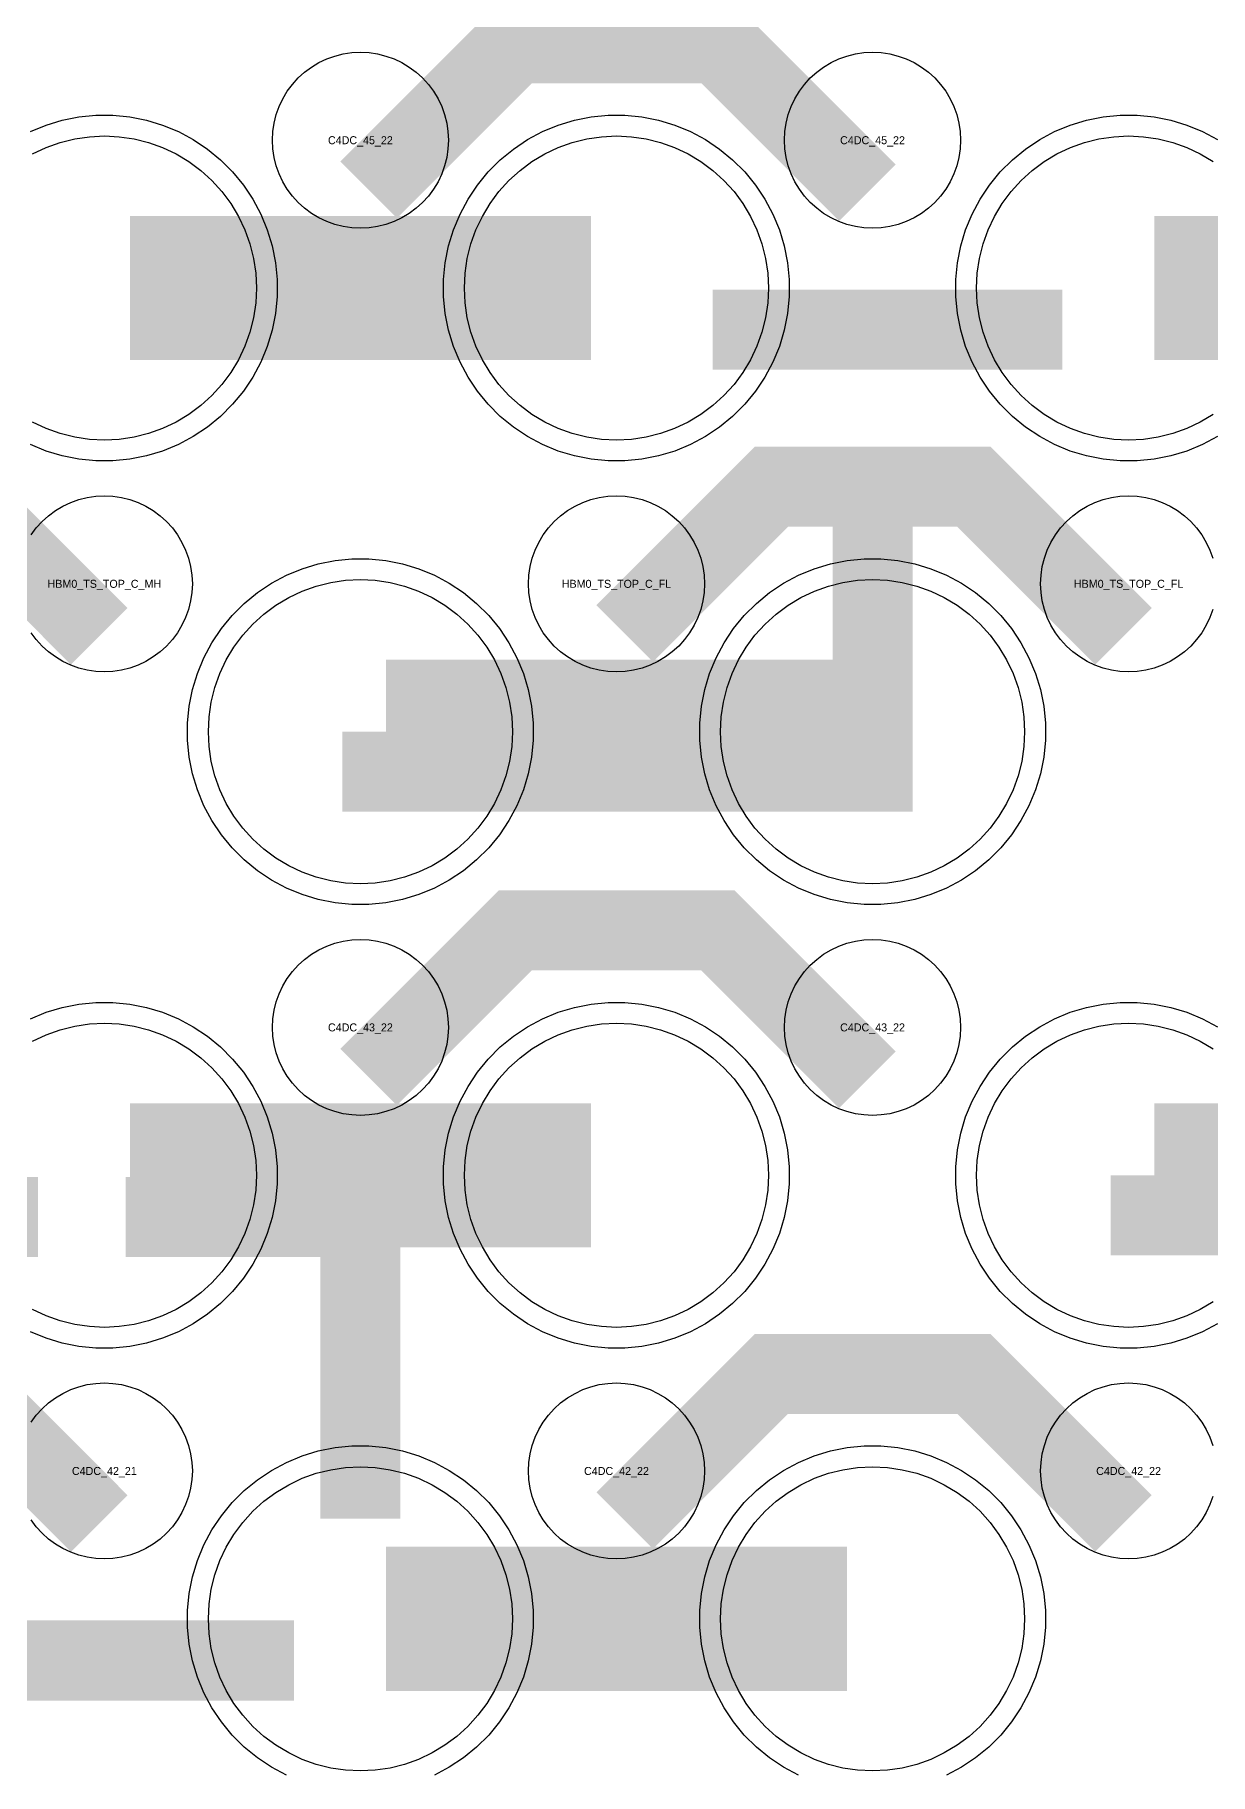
# Model space of a CAD drawing. Extents: x -11880 to 11880, y -14992 to 14992.
# Drawn here: x -5062 to -4694, y -9068 to -8525 of the extents above; entities that cross this region are included whole.
import ezdxf
from ezdxf.enums import TextEntityAlignment as Align

# ---------------------------------------------------------------- set-up
doc = ezdxf.new("R2010")
doc.units = 0
doc.header["$MEASUREMENT"] = 0
for name, color, linetype in [('GDS_775_DT_237', 138, 'CONTINUOUS'), ('RDL1_FS', 34, 'CONTINUOUS'), ('RDL_BS', 160, 'CONTINUOUS')]:
    doc.layers.add(name, color=color, linetype=linetype)

msp = doc.modelspace()

# ---------------------------------------------------------------- linework, layer by layer
at = {"layer": 'RDL1_FS'}
for points in [[(-5062.395, -8562.28), (-5058.181, -8560.288), (-5053.791, -8558.716), (-5049.268, -8557.584), (-5044.657, -8556.9), (-5040, -8556.671), (-5035.343, -8556.9), (-5030.732, -8557.584), (-5026.209, -8558.716), (-5021.819, -8560.288), (-5017.605, -8562.28), (-5013.605, -8564.678), (-5009.86, -8567.456), (-5006.406, -8570.586), (-5003.276, -8574.04), (-5000.498, -8577.785), (-4998.1, -8581.785), (-4996.108, -8585.999), (-4994.536, -8590.389), (-4993.404, -8594.912), (-4992.72, -8599.523), (-4992.491, -8604.18), (-4992.72, -8608.837), (-4993.404, -8613.448), (-4994.536, -8617.971), (-4996.108, -8622.361), (-4998.1, -8626.575), (-5000.498, -8630.575), (-5003.276, -8634.32), (-5006.406, -8637.774), (-5009.86, -8640.904), (-5013.605, -8643.682), (-5017.605, -8646.08), (-5021.819, -8648.072), (-5026.209, -8649.644), (-5030.732, -8650.776), (-5035.343, -8651.46), (-5040, -8651.689), (-5044.657, -8651.46), (-5049.268, -8650.776), (-5053.791, -8649.644), (-5058.181, -8648.072), (-5062.395, -8646.08)], [(-4693.605, -8643.682), (-4697.605, -8646.08), (-4701.819, -8648.072), (-4706.209, -8649.644), (-4710.732, -8650.776), (-4715.343, -8651.46), (-4720, -8651.689), (-4724.657, -8651.46), (-4729.268, -8650.776), (-4733.791, -8649.644), (-4738.181, -8648.072), (-4742.395, -8646.08), (-4746.395, -8643.682), (-4750.14, -8640.904), (-4753.594, -8637.774), (-4756.724, -8634.32), (-4759.502, -8630.575), (-4761.9, -8626.575), (-4763.892, -8622.361), (-4765.464, -8617.971), (-4766.596, -8613.448), (-4767.28, -8608.837), (-4767.509, -8604.18), (-4767.28, -8599.523), (-4766.596, -8594.912), (-4765.464, -8590.389), (-4763.892, -8585.999), (-4761.9, -8581.785), (-4759.502, -8577.785), (-4756.724, -8574.04), (-4753.594, -8570.586), (-4750.14, -8567.456), (-4746.395, -8564.678), (-4742.395, -8562.28), (-4738.181, -8560.288), (-4733.791, -8558.716), (-4729.268, -8557.584), (-4724.657, -8556.9), (-4720, -8556.671), (-4715.343, -8556.9), (-4710.732, -8557.584), (-4706.209, -8558.716), (-4701.819, -8560.288), (-4697.605, -8562.28), (-4693.605, -8564.678)], [(-5062.395, -8839.41), (-5058.181, -8837.418), (-5053.791, -8835.846), (-5049.268, -8834.714), (-5044.657, -8834.03), (-5040, -8833.801), (-5035.343, -8834.03), (-5030.732, -8834.714), (-5026.209, -8835.846), (-5021.819, -8837.418), (-5017.605, -8839.41), (-5013.605, -8841.808), (-5009.86, -8844.586), (-5006.406, -8847.716), (-5003.276, -8851.17), (-5000.498, -8854.915), (-4998.1, -8858.915), (-4996.108, -8863.129), (-4994.536, -8867.519), (-4993.404, -8872.042), (-4992.72, -8876.653), (-4992.491, -8881.31), (-4992.72, -8885.967), (-4993.404, -8890.578), (-4994.536, -8895.101), (-4996.108, -8899.491), (-4998.1, -8903.705), (-5000.498, -8907.705), (-5003.276, -8911.45), (-5006.406, -8914.904), (-5009.86, -8918.034), (-5013.605, -8920.812), (-5017.605, -8923.21), (-5021.819, -8925.202), (-5026.209, -8926.774), (-5030.732, -8927.906), (-5035.343, -8928.59), (-5040, -8928.819), (-5044.657, -8928.59), (-5049.268, -8927.906), (-5053.791, -8926.774), (-5058.181, -8925.202), (-5062.395, -8923.21)], [(-4693.605, -8920.812), (-4697.605, -8923.21), (-4701.819, -8925.202), (-4706.209, -8926.774), (-4710.732, -8927.906), (-4715.343, -8928.59), (-4720, -8928.819), (-4724.657, -8928.59), (-4729.268, -8927.906), (-4733.791, -8926.774), (-4738.181, -8925.202), (-4742.395, -8923.21), (-4746.395, -8920.812), (-4750.14, -8918.034), (-4753.594, -8914.904), (-4756.724, -8911.45), (-4759.502, -8907.705), (-4761.9, -8903.705), (-4763.892, -8899.491), (-4765.464, -8895.101), (-4766.596, -8890.578), (-4767.28, -8885.967), (-4767.509, -8881.31), (-4767.28, -8876.653), (-4766.596, -8872.042), (-4765.464, -8867.519), (-4763.892, -8863.129), (-4761.9, -8858.915), (-4759.502, -8854.915), (-4756.724, -8851.17), (-4753.594, -8847.716), (-4750.14, -8844.586), (-4746.395, -8841.808), (-4742.395, -8839.41), (-4738.181, -8837.418), (-4733.791, -8835.846), (-4729.268, -8834.714), (-4724.657, -8834.03), (-4720, -8833.801), (-4715.343, -8834.03), (-4710.732, -8834.714), (-4706.209, -8835.846), (-4701.819, -8837.418), (-4697.605, -8839.41), (-4693.605, -8841.808)]]:
    msp.add_lwpolyline(points, dxfattribs=at)
for points in [[(-4880, -8651.689), (-4884.657, -8651.46), (-4889.268, -8650.776), (-4893.791, -8649.644), (-4898.181, -8648.072), (-4902.395, -8646.08), (-4906.395, -8643.682), (-4910.14, -8640.904), (-4913.594, -8637.774), (-4916.724, -8634.32), (-4919.502, -8630.575), (-4921.9, -8626.575), (-4923.892, -8622.361), (-4925.464, -8617.971), (-4926.596, -8613.448), (-4927.28, -8608.837), (-4927.509, -8604.18), (-4927.28, -8599.523), (-4926.596, -8594.912), (-4925.464, -8590.389), (-4923.892, -8585.999), (-4921.9, -8581.785), (-4919.502, -8577.785), (-4916.724, -8574.04), (-4913.594, -8570.586), (-4910.14, -8567.456), (-4906.395, -8564.678), (-4902.395, -8562.28), (-4898.181, -8560.288), (-4893.791, -8558.716), (-4889.268, -8557.584), (-4884.657, -8556.9), (-4880, -8556.671), (-4875.343, -8556.9), (-4870.732, -8557.584), (-4866.209, -8558.716), (-4861.819, -8560.288), (-4857.605, -8562.28), (-4853.605, -8564.678), (-4849.86, -8567.456), (-4846.406, -8570.586), (-4843.276, -8574.04), (-4840.498, -8577.785), (-4838.1, -8581.785), (-4836.108, -8585.999), (-4834.536, -8590.389), (-4833.404, -8594.912), (-4832.72, -8599.523), (-4832.491, -8604.18), (-4832.72, -8608.837), (-4833.404, -8613.448), (-4834.536, -8617.971), (-4836.108, -8622.361), (-4838.1, -8626.575), (-4840.498, -8630.575), (-4843.276, -8634.32), (-4846.406, -8637.774), (-4849.86, -8640.904), (-4853.605, -8643.682), (-4857.605, -8646.08), (-4861.819, -8648.072), (-4866.209, -8649.644), (-4870.732, -8650.776), (-4875.343, -8651.46)], [(-4960, -8790.254), (-4964.657, -8790.025), (-4969.268, -8789.341), (-4973.791, -8788.209), (-4978.181, -8786.637), (-4982.395, -8784.645), (-4986.395, -8782.247), (-4990.14, -8779.469), (-4993.594, -8776.339), (-4996.724, -8772.885), (-4999.502, -8769.14), (-5001.9, -8765.14), (-5003.892, -8760.926), (-5005.464, -8756.536), (-5006.596, -8752.013), (-5007.28, -8747.402), (-5007.509, -8742.745), (-5007.28, -8738.088), (-5006.596, -8733.477), (-5005.464, -8728.954), (-5003.892, -8724.564), (-5001.9, -8720.35), (-4999.502, -8716.35), (-4996.724, -8712.605), (-4993.594, -8709.151), (-4990.14, -8706.021), (-4986.395, -8703.243), (-4982.395, -8700.845), (-4978.181, -8698.853), (-4973.791, -8697.281), (-4969.268, -8696.149), (-4964.657, -8695.465), (-4960, -8695.236), (-4955.343, -8695.465), (-4950.732, -8696.149), (-4946.209, -8697.281), (-4941.819, -8698.853), (-4937.605, -8700.845), (-4933.605, -8703.243), (-4929.86, -8706.021), (-4926.406, -8709.151), (-4923.276, -8712.605), (-4920.498, -8716.35), (-4918.1, -8720.35), (-4916.108, -8724.564), (-4914.536, -8728.954), (-4913.404, -8733.477), (-4912.72, -8738.088), (-4912.491, -8742.745), (-4912.72, -8747.402), (-4913.404, -8752.013), (-4914.536, -8756.536), (-4916.108, -8760.926), (-4918.1, -8765.14), (-4920.498, -8769.14), (-4923.276, -8772.885), (-4926.406, -8776.339), (-4929.86, -8779.469), (-4933.605, -8782.247), (-4937.605, -8784.645), (-4941.819, -8786.637), (-4946.209, -8788.209), (-4950.732, -8789.341), (-4955.343, -8790.025)], [(-4800, -8790.254), (-4804.657, -8790.025), (-4809.268, -8789.341), (-4813.791, -8788.209), (-4818.181, -8786.637), (-4822.395, -8784.645), (-4826.395, -8782.247), (-4830.14, -8779.469), (-4833.594, -8776.339), (-4836.724, -8772.885), (-4839.502, -8769.14), (-4841.9, -8765.14), (-4843.892, -8760.926), (-4845.464, -8756.536), (-4846.596, -8752.013), (-4847.28, -8747.402), (-4847.509, -8742.745), (-4847.28, -8738.088), (-4846.596, -8733.477), (-4845.464, -8728.954), (-4843.892, -8724.564), (-4841.9, -8720.35), (-4839.502, -8716.35), (-4836.724, -8712.605), (-4833.594, -8709.151), (-4830.14, -8706.021), (-4826.395, -8703.243), (-4822.395, -8700.845), (-4818.181, -8698.853), (-4813.791, -8697.281), (-4809.268, -8696.149), (-4804.657, -8695.465), (-4800, -8695.236), (-4795.343, -8695.465), (-4790.732, -8696.149), (-4786.209, -8697.281), (-4781.819, -8698.853), (-4777.605, -8700.845), (-4773.605, -8703.243), (-4769.86, -8706.021), (-4766.406, -8709.151), (-4763.276, -8712.605), (-4760.498, -8716.35), (-4758.1, -8720.35), (-4756.108, -8724.564), (-4754.536, -8728.954), (-4753.404, -8733.477), (-4752.72, -8738.088), (-4752.491, -8742.745), (-4752.72, -8747.402), (-4753.404, -8752.013), (-4754.536, -8756.536), (-4756.108, -8760.926), (-4758.1, -8765.14), (-4760.498, -8769.14), (-4763.276, -8772.885), (-4766.406, -8776.339), (-4769.86, -8779.469), (-4773.605, -8782.247), (-4777.605, -8784.645), (-4781.819, -8786.637), (-4786.209, -8788.209), (-4790.732, -8789.341), (-4795.343, -8790.025)], [(-4880, -8928.819), (-4884.657, -8928.59), (-4889.268, -8927.906), (-4893.791, -8926.774), (-4898.181, -8925.202), (-4902.395, -8923.21), (-4906.395, -8920.812), (-4910.14, -8918.034), (-4913.594, -8914.904), (-4916.724, -8911.45), (-4919.502, -8907.705), (-4921.9, -8903.705), (-4923.892, -8899.491), (-4925.464, -8895.101), (-4926.596, -8890.578), (-4927.28, -8885.967), (-4927.509, -8881.31), (-4927.28, -8876.653), (-4926.596, -8872.042), (-4925.464, -8867.519), (-4923.892, -8863.129), (-4921.9, -8858.915), (-4919.502, -8854.915), (-4916.724, -8851.17), (-4913.594, -8847.716), (-4910.14, -8844.586), (-4906.395, -8841.808), (-4902.395, -8839.41), (-4898.181, -8837.418), (-4893.791, -8835.846), (-4889.268, -8834.714), (-4884.657, -8834.03), (-4880, -8833.801), (-4875.343, -8834.03), (-4870.732, -8834.714), (-4866.209, -8835.846), (-4861.819, -8837.418), (-4857.605, -8839.41), (-4853.605, -8841.808), (-4849.86, -8844.586), (-4846.406, -8847.716), (-4843.276, -8851.17), (-4840.498, -8854.915), (-4838.1, -8858.915), (-4836.108, -8863.129), (-4834.536, -8867.519), (-4833.404, -8872.042), (-4832.72, -8876.653), (-4832.491, -8881.31), (-4832.72, -8885.967), (-4833.404, -8890.578), (-4834.536, -8895.101), (-4836.108, -8899.491), (-4838.1, -8903.705), (-4840.498, -8907.705), (-4843.276, -8911.45), (-4846.406, -8914.904), (-4849.86, -8918.034), (-4853.605, -8920.812), (-4857.605, -8923.21), (-4861.819, -8925.202), (-4866.209, -8926.774), (-4870.732, -8927.906), (-4875.343, -8928.59)], [(-4960, -9067.384), (-4964.657, -9067.155), (-4969.268, -9066.471), (-4973.791, -9065.339), (-4978.181, -9063.767), (-4982.395, -9061.775), (-4986.395, -9059.377), (-4990.14, -9056.599), (-4993.594, -9053.469), (-4996.724, -9050.015), (-4999.502, -9046.27), (-5001.9, -9042.27), (-5003.892, -9038.056), (-5005.464, -9033.666), (-5006.596, -9029.143), (-5007.28, -9024.532), (-5007.509, -9019.875), (-5007.28, -9015.218), (-5006.596, -9010.607), (-5005.464, -9006.084), (-5003.892, -9001.694), (-5001.9, -8997.48), (-4999.502, -8993.48), (-4996.724, -8989.735), (-4993.594, -8986.281), (-4990.14, -8983.151), (-4986.395, -8980.373), (-4982.395, -8977.975), (-4978.181, -8975.983), (-4973.791, -8974.411), (-4969.268, -8973.279), (-4964.657, -8972.595), (-4960, -8972.366), (-4955.343, -8972.595), (-4950.732, -8973.279), (-4946.209, -8974.411), (-4941.819, -8975.983), (-4937.605, -8977.975), (-4933.605, -8980.373), (-4929.86, -8983.151), (-4926.406, -8986.281), (-4923.276, -8989.735), (-4920.498, -8993.48), (-4918.1, -8997.48), (-4916.108, -9001.694), (-4914.536, -9006.084), (-4913.404, -9010.607), (-4912.72, -9015.218), (-4912.491, -9019.875), (-4912.72, -9024.532), (-4913.404, -9029.143), (-4914.536, -9033.666), (-4916.108, -9038.056), (-4918.1, -9042.27), (-4920.498, -9046.27), (-4923.276, -9050.015), (-4926.406, -9053.469), (-4929.86, -9056.599), (-4933.605, -9059.377), (-4937.605, -9061.775), (-4941.819, -9063.767), (-4946.209, -9065.339), (-4950.732, -9066.471), (-4955.343, -9067.155)], [(-4800, -9067.384), (-4804.657, -9067.155), (-4809.268, -9066.471), (-4813.791, -9065.339), (-4818.181, -9063.767), (-4822.395, -9061.775), (-4826.395, -9059.377), (-4830.14, -9056.599), (-4833.594, -9053.469), (-4836.724, -9050.015), (-4839.502, -9046.27), (-4841.9, -9042.27), (-4843.892, -9038.056), (-4845.464, -9033.666), (-4846.596, -9029.143), (-4847.28, -9024.532), (-4847.509, -9019.875), (-4847.28, -9015.218), (-4846.596, -9010.607), (-4845.464, -9006.084), (-4843.892, -9001.694), (-4841.9, -8997.48), (-4839.502, -8993.48), (-4836.724, -8989.735), (-4833.594, -8986.281), (-4830.14, -8983.151), (-4826.395, -8980.373), (-4822.395, -8977.975), (-4818.181, -8975.983), (-4813.791, -8974.411), (-4809.268, -8973.279), (-4804.657, -8972.595), (-4800, -8972.366), (-4795.343, -8972.595), (-4790.732, -8973.279), (-4786.209, -8974.411), (-4781.819, -8975.983), (-4777.605, -8977.975), (-4773.605, -8980.373), (-4769.86, -8983.151), (-4766.406, -8986.281), (-4763.276, -8989.735), (-4760.498, -8993.48), (-4758.1, -8997.48), (-4756.108, -9001.694), (-4754.536, -9006.084), (-4753.404, -9010.607), (-4752.72, -9015.218), (-4752.491, -9019.875), (-4752.72, -9024.532), (-4753.404, -9029.143), (-4754.536, -9033.666), (-4756.108, -9038.056), (-4758.1, -9042.27), (-4760.498, -9046.27), (-4763.276, -9050.015), (-4766.406, -9053.469), (-4769.86, -9056.599), (-4773.605, -9059.377), (-4777.605, -9061.775), (-4781.819, -9063.767), (-4786.209, -9065.339), (-4790.732, -9066.471), (-4795.343, -9067.155)]]:
    msp.add_lwpolyline(points, close=True, dxfattribs=at)
for points in [[(-5031.998, -8604.18, 45, 45, 0), (-4959.998, -8604.18, 45, 45, 0)], [(-4959.998, -8604.18, 45, 45, 0), (-4887.998, -8604.18, 45, 45, 0)], [(-4711.998, -8604.18, 45, 45, 0), (-4639.998, -8604.18, 45, 45, 0)], [(-4951.998, -8742.745, 45, 45, 0), (-4879.998, -8742.745, 45, 45, 0)], [(-4879.998, -8742.745, 45, 45, 0), (-4807.998, -8742.745, 45, 45, 0)], [(-5031.998, -8881.31, 45, 45, 0), (-4959.998, -8881.31, 45, 45, 0)], [(-4959.998, -8881.31, 45, 45, 0), (-4887.998, -8881.31, 45, 45, 0)], [(-4711.998, -8881.31, 45, 45, 0), (-4639.998, -8881.31, 45, 45, 0)], [(-4951.998, -9019.875, 45, 45, 0), (-4879.998, -9019.875, 45, 45, 0)], [(-4879.998, -9019.875, 45, 45, 0), (-4807.998, -9019.875, 45, 45, 0)]]:
    msp.add_lwpolyline(points, format="xyseb", dxfattribs=at)
at = {"layer": 'RDL_BS'}
for points in [[(-4957.438, -8573.494, 25, 25, 0), (-4911.623, -8527.679, 25, 25, 0), (-4878.07, -8527.679, 25, 25, 0)], [(-4801.599, -8574.393, 25, 25, 0), (-4848.313, -8527.679, 25, 25, 0), (-4878.071, -8527.679, 25, 25, 0)], [(-4849.984, -8617.193, 25, 25, 0), (-4740.719, -8617.193, 25, 25, 0)], [(-4800, -8767.745, 25, 25, 0), (-4800, -8653.744, 25, 25, 0)], [(-5041.599, -8712.958, 25, 25, 0), (-5088.313, -8666.244, 25, 25, 0), (-5118.071, -8666.244, 25, 25, 0)], [(-4877.438, -8712.059, 25, 25, 0), (-4831.623, -8666.244, 25, 25, 0), (-4798.07, -8666.244, 25, 25, 0)], [(-4721.599, -8712.958, 25, 25, 0), (-4768.313, -8666.244, 25, 25, 0), (-4798.071, -8666.244, 25, 25, 0)], [(-4965.603, -8755.245, 25, 25, 0), (-4787.5, -8755.245, 25, 25, 0)], [(-4957.438, -8850.624, 25, 25, 0), (-4911.623, -8804.809, 25, 25, 0), (-4878.07, -8804.809, 25, 25, 0)], [(-4801.599, -8851.523, 25, 25, 0), (-4848.313, -8804.809, 25, 25, 0), (-4878.071, -8804.809, 25, 25, 0)], [(-4960, -8988.6, 25, 25, 0), (-4960, -8881.823, 25, 25, 0)], [(-5169.984, -8894.323, 25, 25, 0), (-5060.719, -8894.323, 25, 25, 0)], [(-4947.5, -8894.323, 25, 25, 0), (-5033.333, -8894.323, 25, 25, 0)], [(-4987.056, -8894.323, 25, 25, 0), (-5028.26, -8894.323, 25, 25, 0)], [(-4725.603, -8893.81, 25, 25, 0), (-4547.5, -8893.81, 25, 25, 0)], [(-4960, -8912.292, 25, 25, 0), (-4960, -8957.912, 25, 25, 0)], [(-5041.599, -8990.088, 25, 25, 0), (-5088.313, -8943.374, 25, 25, 0), (-5118.071, -8943.374, 25, 25, 0)], [(-4877.438, -8989.189, 25, 25, 0), (-4831.623, -8943.374, 25, 25, 0), (-4798.07, -8943.374, 25, 25, 0)], [(-4721.599, -8990.088, 25, 25, 0), (-4768.313, -8943.374, 25, 25, 0), (-4798.071, -8943.374, 25, 25, 0)], [(-5089.984, -9032.888, 25, 25, 0), (-4980.719, -9032.888, 25, 25, 0)]]:
    msp.add_lwpolyline(points, format="xyseb", dxfattribs=at)
for points in [[(-4960, -8585.486), (-4962.693, -8585.354), (-4965.365, -8584.958), (-4967.984, -8584.301), (-4970.519, -8583.394), (-4972.956, -8582.242), (-4975.28, -8580.849), (-4977.443, -8579.246), (-4979.442, -8577.434), (-4981.254, -8575.435), (-4982.857, -8573.272), (-4984.25, -8570.948), (-4985.402, -8568.511), (-4986.309, -8565.976), (-4986.966, -8563.357), (-4987.362, -8560.685), (-4987.494, -8557.992), (-4987.362, -8555.299), (-4986.966, -8552.627), (-4986.309, -8550.008), (-4985.402, -8547.473), (-4984.25, -8545.036), (-4982.857, -8542.712), (-4981.254, -8540.549), (-4979.442, -8538.55), (-4977.443, -8536.738), (-4975.28, -8535.135), (-4972.956, -8533.742), (-4970.519, -8532.59), (-4967.984, -8531.683), (-4965.365, -8531.026), (-4962.693, -8530.63), (-4960, -8530.498), (-4957.307, -8530.63), (-4954.635, -8531.026), (-4952.016, -8531.683), (-4949.481, -8532.59), (-4947.044, -8533.742), (-4944.72, -8535.135), (-4942.557, -8536.738), (-4940.558, -8538.55), (-4938.746, -8540.549), (-4937.143, -8542.712), (-4935.75, -8545.036), (-4934.598, -8547.473), (-4933.691, -8550.008), (-4933.034, -8552.627), (-4932.638, -8555.299), (-4932.506, -8557.992), (-4932.638, -8560.685), (-4933.034, -8563.357), (-4933.691, -8565.976), (-4934.598, -8568.511), (-4935.75, -8570.948), (-4937.143, -8573.272), (-4938.746, -8575.435), (-4940.558, -8577.434), (-4942.557, -8579.246), (-4944.72, -8580.849), (-4947.044, -8582.242), (-4949.481, -8583.394), (-4952.016, -8584.301), (-4954.635, -8584.958), (-4957.307, -8585.354)], [(-4800, -8585.486), (-4802.693, -8585.354), (-4805.365, -8584.958), (-4807.984, -8584.301), (-4810.519, -8583.394), (-4812.956, -8582.242), (-4815.28, -8580.849), (-4817.443, -8579.246), (-4819.442, -8577.434), (-4821.254, -8575.435), (-4822.857, -8573.272), (-4824.25, -8570.948), (-4825.402, -8568.511), (-4826.309, -8565.976), (-4826.966, -8563.357), (-4827.362, -8560.685), (-4827.494, -8557.992), (-4827.362, -8555.299), (-4826.966, -8552.627), (-4826.309, -8550.008), (-4825.402, -8547.473), (-4824.25, -8545.036), (-4822.857, -8542.712), (-4821.254, -8540.549), (-4819.442, -8538.55), (-4817.443, -8536.738), (-4815.28, -8535.135), (-4812.956, -8533.742), (-4810.519, -8532.59), (-4807.984, -8531.683), (-4805.365, -8531.026), (-4802.693, -8530.63), (-4800, -8530.498), (-4797.307, -8530.63), (-4794.635, -8531.026), (-4792.016, -8531.683), (-4789.481, -8532.59), (-4787.044, -8533.742), (-4784.72, -8535.135), (-4782.557, -8536.738), (-4780.558, -8538.55), (-4778.746, -8540.549), (-4777.143, -8542.712), (-4775.75, -8545.036), (-4774.598, -8547.473), (-4773.691, -8550.008), (-4773.034, -8552.627), (-4772.638, -8555.299), (-4772.506, -8557.992), (-4772.638, -8560.685), (-4773.034, -8563.357), (-4773.691, -8565.976), (-4774.598, -8568.511), (-4775.75, -8570.948), (-4777.143, -8573.272), (-4778.746, -8575.435), (-4780.558, -8577.434), (-4782.557, -8579.246), (-4784.72, -8580.849), (-4787.044, -8582.242), (-4789.481, -8583.394), (-4792.016, -8584.301), (-4794.635, -8584.958), (-4797.307, -8585.354)], [(-4882.644, -8658.18), (-4887.938, -8657.663), (-4893.165, -8656.617), (-4898.205, -8655.086), (-4903.115, -8653.055), (-4907.777, -8650.563), (-4912.191, -8647.616), (-4916.292, -8644.254), (-4920.074, -8640.472), (-4923.436, -8636.371), (-4926.383, -8631.957), (-4928.875, -8627.295), (-4930.906, -8622.385), (-4932.437, -8617.345), (-4933.483, -8612.118), (-4934, -8606.824), (-4934, -8601.536), (-4933.483, -8596.242), (-4932.437, -8591.015), (-4930.906, -8585.975), (-4928.875, -8581.065), (-4926.383, -8576.403), (-4923.436, -8571.989), (-4920.074, -8567.888), (-4916.292, -8564.106), (-4912.191, -8560.744), (-4907.777, -8557.797), (-4903.115, -8555.305), (-4898.205, -8553.274), (-4893.165, -8551.743), (-4887.938, -8550.697), (-4882.644, -8550.18), (-4877.356, -8550.18), (-4872.062, -8550.697), (-4866.835, -8551.743), (-4861.795, -8553.274), (-4856.885, -8555.305), (-4852.223, -8557.797), (-4847.809, -8560.744), (-4843.708, -8564.106), (-4839.926, -8567.888), (-4836.564, -8571.989), (-4833.617, -8576.403), (-4831.125, -8581.065), (-4829.094, -8585.975), (-4827.563, -8591.015), (-4826.517, -8596.242), (-4826, -8601.536), (-4826, -8606.824), (-4826.517, -8612.118), (-4827.563, -8617.345), (-4829.094, -8622.385), (-4831.125, -8627.295), (-4833.617, -8631.957), (-4836.564, -8636.371), (-4839.926, -8640.472), (-4843.708, -8644.254), (-4847.809, -8647.616), (-4852.223, -8650.563), (-4856.885, -8653.055), (-4861.795, -8655.086), (-4866.835, -8656.617), (-4872.062, -8657.663), (-4877.356, -8658.18)], [(-4880, -8724.051), (-4882.693, -8723.919), (-4885.365, -8723.523), (-4887.984, -8722.866), (-4890.519, -8721.959), (-4892.956, -8720.807), (-4895.28, -8719.414), (-4897.443, -8717.811), (-4899.442, -8715.999), (-4901.254, -8714), (-4902.857, -8711.837), (-4904.25, -8709.513), (-4905.402, -8707.076), (-4906.309, -8704.541), (-4906.966, -8701.922), (-4907.362, -8699.25), (-4907.494, -8696.557), (-4907.362, -8693.864), (-4906.966, -8691.192), (-4906.309, -8688.573), (-4905.402, -8686.038), (-4904.25, -8683.601), (-4902.857, -8681.277), (-4901.254, -8679.114), (-4899.442, -8677.115), (-4897.443, -8675.303), (-4895.28, -8673.7), (-4892.956, -8672.307), (-4890.519, -8671.155), (-4887.984, -8670.248), (-4885.365, -8669.591), (-4882.693, -8669.195), (-4880, -8669.063), (-4877.307, -8669.195), (-4874.635, -8669.591), (-4872.016, -8670.248), (-4869.481, -8671.155), (-4867.044, -8672.307), (-4864.72, -8673.7), (-4862.557, -8675.303), (-4860.558, -8677.115), (-4858.746, -8679.114), (-4857.143, -8681.277), (-4855.75, -8683.601), (-4854.598, -8686.038), (-4853.691, -8688.573), (-4853.034, -8691.192), (-4852.638, -8693.864), (-4852.506, -8696.557), (-4852.638, -8699.25), (-4853.034, -8701.922), (-4853.691, -8704.541), (-4854.598, -8707.076), (-4855.75, -8709.513), (-4857.143, -8711.837), (-4858.746, -8714), (-4860.558, -8715.999), (-4862.557, -8717.811), (-4864.72, -8719.414), (-4867.044, -8720.807), (-4869.481, -8721.959), (-4872.016, -8722.866), (-4874.635, -8723.523), (-4877.307, -8723.919)], [(-4962.644, -8796.745), (-4967.938, -8796.228), (-4973.165, -8795.182), (-4978.205, -8793.651), (-4983.115, -8791.62), (-4987.777, -8789.128), (-4992.191, -8786.181), (-4996.292, -8782.819), (-5000.074, -8779.037), (-5003.436, -8774.936), (-5006.383, -8770.522), (-5008.875, -8765.86), (-5010.906, -8760.95), (-5012.437, -8755.91), (-5013.483, -8750.683), (-5014, -8745.389), (-5014, -8740.101), (-5013.483, -8734.807), (-5012.437, -8729.58), (-5010.906, -8724.54), (-5008.875, -8719.63), (-5006.383, -8714.968), (-5003.436, -8710.554), (-5000.074, -8706.453), (-4996.292, -8702.671), (-4992.191, -8699.309), (-4987.777, -8696.362), (-4983.115, -8693.87), (-4978.205, -8691.839), (-4973.165, -8690.308), (-4967.938, -8689.262), (-4962.644, -8688.745), (-4957.356, -8688.745), (-4952.062, -8689.262), (-4946.835, -8690.308), (-4941.795, -8691.839), (-4936.885, -8693.87), (-4932.223, -8696.362), (-4927.809, -8699.309), (-4923.708, -8702.671), (-4919.926, -8706.453), (-4916.564, -8710.554), (-4913.617, -8714.968), (-4911.125, -8719.63), (-4909.094, -8724.54), (-4907.563, -8729.58), (-4906.517, -8734.807), (-4906, -8740.101), (-4906, -8745.389), (-4906.517, -8750.683), (-4907.563, -8755.91), (-4909.094, -8760.95), (-4911.125, -8765.86), (-4913.617, -8770.522), (-4916.564, -8774.936), (-4919.926, -8779.037), (-4923.708, -8782.819), (-4927.809, -8786.181), (-4932.223, -8789.128), (-4936.885, -8791.62), (-4941.795, -8793.651), (-4946.835, -8795.182), (-4952.062, -8796.228), (-4957.356, -8796.745)], [(-4802.644, -8796.745), (-4807.938, -8796.228), (-4813.165, -8795.182), (-4818.205, -8793.651), (-4823.115, -8791.62), (-4827.777, -8789.128), (-4832.191, -8786.181), (-4836.292, -8782.819), (-4840.074, -8779.037), (-4843.436, -8774.936), (-4846.383, -8770.522), (-4848.875, -8765.86), (-4850.906, -8760.95), (-4852.437, -8755.91), (-4853.483, -8750.683), (-4854, -8745.389), (-4854, -8740.101), (-4853.483, -8734.807), (-4852.437, -8729.58), (-4850.906, -8724.54), (-4848.875, -8719.63), (-4846.383, -8714.968), (-4843.436, -8710.554), (-4840.074, -8706.453), (-4836.292, -8702.671), (-4832.191, -8699.309), (-4827.777, -8696.362), (-4823.115, -8693.87), (-4818.205, -8691.839), (-4813.165, -8690.308), (-4807.938, -8689.262), (-4802.644, -8688.745), (-4797.356, -8688.745), (-4792.062, -8689.262), (-4786.835, -8690.308), (-4781.795, -8691.839), (-4776.885, -8693.87), (-4772.223, -8696.362), (-4767.809, -8699.309), (-4763.708, -8702.671), (-4759.926, -8706.453), (-4756.564, -8710.554), (-4753.617, -8714.968), (-4751.125, -8719.63), (-4749.094, -8724.54), (-4747.563, -8729.58), (-4746.517, -8734.807), (-4746, -8740.101), (-4746, -8745.389), (-4746.517, -8750.683), (-4747.563, -8755.91), (-4749.094, -8760.95), (-4751.125, -8765.86), (-4753.617, -8770.522), (-4756.564, -8774.936), (-4759.926, -8779.037), (-4763.708, -8782.819), (-4767.809, -8786.181), (-4772.223, -8789.128), (-4776.885, -8791.62), (-4781.795, -8793.651), (-4786.835, -8795.182), (-4792.062, -8796.228), (-4797.356, -8796.745)], [(-4960, -8862.616), (-4962.693, -8862.484), (-4965.365, -8862.088), (-4967.984, -8861.431), (-4970.519, -8860.524), (-4972.956, -8859.372), (-4975.28, -8857.979), (-4977.443, -8856.376), (-4979.442, -8854.564), (-4981.254, -8852.565), (-4982.857, -8850.402), (-4984.25, -8848.078), (-4985.402, -8845.641), (-4986.309, -8843.106), (-4986.966, -8840.487), (-4987.362, -8837.815), (-4987.494, -8835.122), (-4987.362, -8832.429), (-4986.966, -8829.757), (-4986.309, -8827.138), (-4985.402, -8824.603), (-4984.25, -8822.166), (-4982.857, -8819.842), (-4981.254, -8817.679), (-4979.442, -8815.68), (-4977.443, -8813.868), (-4975.28, -8812.265), (-4972.956, -8810.872), (-4970.519, -8809.72), (-4967.984, -8808.813), (-4965.365, -8808.156), (-4962.693, -8807.76), (-4960, -8807.628), (-4957.307, -8807.76), (-4954.635, -8808.156), (-4952.016, -8808.813), (-4949.481, -8809.72), (-4947.044, -8810.872), (-4944.72, -8812.265), (-4942.557, -8813.868), (-4940.558, -8815.68), (-4938.746, -8817.679), (-4937.143, -8819.842), (-4935.75, -8822.166), (-4934.598, -8824.603), (-4933.691, -8827.138), (-4933.034, -8829.757), (-4932.638, -8832.429), (-4932.506, -8835.122), (-4932.638, -8837.815), (-4933.034, -8840.487), (-4933.691, -8843.106), (-4934.598, -8845.641), (-4935.75, -8848.078), (-4937.143, -8850.402), (-4938.746, -8852.565), (-4940.558, -8854.564), (-4942.557, -8856.376), (-4944.72, -8857.979), (-4947.044, -8859.372), (-4949.481, -8860.524), (-4952.016, -8861.431), (-4954.635, -8862.088), (-4957.307, -8862.484)], [(-4800, -8862.616), (-4802.693, -8862.484), (-4805.365, -8862.088), (-4807.984, -8861.431), (-4810.519, -8860.524), (-4812.956, -8859.372), (-4815.28, -8857.979), (-4817.443, -8856.376), (-4819.442, -8854.564), (-4821.254, -8852.565), (-4822.857, -8850.402), (-4824.25, -8848.078), (-4825.402, -8845.641), (-4826.309, -8843.106), (-4826.966, -8840.487), (-4827.362, -8837.815), (-4827.494, -8835.122), (-4827.362, -8832.429), (-4826.966, -8829.757), (-4826.309, -8827.138), (-4825.402, -8824.603), (-4824.25, -8822.166), (-4822.857, -8819.842), (-4821.254, -8817.679), (-4819.442, -8815.68), (-4817.443, -8813.868), (-4815.28, -8812.265), (-4812.956, -8810.872), (-4810.519, -8809.72), (-4807.984, -8808.813), (-4805.365, -8808.156), (-4802.693, -8807.76), (-4800, -8807.628), (-4797.307, -8807.76), (-4794.635, -8808.156), (-4792.016, -8808.813), (-4789.481, -8809.72), (-4787.044, -8810.872), (-4784.72, -8812.265), (-4782.557, -8813.868), (-4780.558, -8815.68), (-4778.746, -8817.679), (-4777.143, -8819.842), (-4775.75, -8822.166), (-4774.598, -8824.603), (-4773.691, -8827.138), (-4773.034, -8829.757), (-4772.638, -8832.429), (-4772.506, -8835.122), (-4772.638, -8837.815), (-4773.034, -8840.487), (-4773.691, -8843.106), (-4774.598, -8845.641), (-4775.75, -8848.078), (-4777.143, -8850.402), (-4778.746, -8852.565), (-4780.558, -8854.564), (-4782.557, -8856.376), (-4784.72, -8857.979), (-4787.044, -8859.372), (-4789.481, -8860.524), (-4792.016, -8861.431), (-4794.635, -8862.088), (-4797.307, -8862.484)], [(-4882.644, -8935.31), (-4887.938, -8934.793), (-4893.165, -8933.747), (-4898.205, -8932.216), (-4903.115, -8930.185), (-4907.777, -8927.693), (-4912.191, -8924.746), (-4916.292, -8921.384), (-4920.074, -8917.602), (-4923.436, -8913.501), (-4926.383, -8909.087), (-4928.875, -8904.425), (-4930.906, -8899.515), (-4932.437, -8894.475), (-4933.483, -8889.248), (-4934, -8883.954), (-4934, -8878.666), (-4933.483, -8873.372), (-4932.437, -8868.145), (-4930.906, -8863.105), (-4928.875, -8858.195), (-4926.383, -8853.533), (-4923.436, -8849.119), (-4920.074, -8845.018), (-4916.292, -8841.236), (-4912.191, -8837.874), (-4907.777, -8834.927), (-4903.115, -8832.435), (-4898.205, -8830.404), (-4893.165, -8828.873), (-4887.938, -8827.827), (-4882.644, -8827.31), (-4877.356, -8827.31), (-4872.062, -8827.827), (-4866.835, -8828.873), (-4861.795, -8830.404), (-4856.885, -8832.435), (-4852.223, -8834.927), (-4847.809, -8837.874), (-4843.708, -8841.236), (-4839.926, -8845.018), (-4836.564, -8849.119), (-4833.617, -8853.533), (-4831.125, -8858.195), (-4829.094, -8863.105), (-4827.563, -8868.145), (-4826.517, -8873.372), (-4826, -8878.666), (-4826, -8883.954), (-4826.517, -8889.248), (-4827.563, -8894.475), (-4829.094, -8899.515), (-4831.125, -8904.425), (-4833.617, -8909.087), (-4836.564, -8913.501), (-4839.926, -8917.602), (-4843.708, -8921.384), (-4847.809, -8924.746), (-4852.223, -8927.693), (-4856.885, -8930.185), (-4861.795, -8932.216), (-4866.835, -8933.747), (-4872.062, -8934.793), (-4877.356, -8935.31)], [(-4880, -9001.181), (-4882.693, -9001.049), (-4885.365, -9000.653), (-4887.984, -8999.996), (-4890.519, -8999.089), (-4892.956, -8997.937), (-4895.28, -8996.544), (-4897.443, -8994.941), (-4899.442, -8993.129), (-4901.254, -8991.13), (-4902.857, -8988.967), (-4904.25, -8986.643), (-4905.402, -8984.206), (-4906.309, -8981.671), (-4906.966, -8979.052), (-4907.362, -8976.38), (-4907.494, -8973.687), (-4907.362, -8970.994), (-4906.966, -8968.322), (-4906.309, -8965.703), (-4905.402, -8963.168), (-4904.25, -8960.731), (-4902.857, -8958.407), (-4901.254, -8956.244), (-4899.442, -8954.245), (-4897.443, -8952.433), (-4895.28, -8950.83), (-4892.956, -8949.437), (-4890.519, -8948.285), (-4887.984, -8947.378), (-4885.365, -8946.721), (-4882.693, -8946.325), (-4880, -8946.193), (-4877.307, -8946.325), (-4874.635, -8946.721), (-4872.016, -8947.378), (-4869.481, -8948.285), (-4867.044, -8949.437), (-4864.72, -8950.83), (-4862.557, -8952.433), (-4860.558, -8954.245), (-4858.746, -8956.244), (-4857.143, -8958.407), (-4855.75, -8960.731), (-4854.598, -8963.168), (-4853.691, -8965.703), (-4853.034, -8968.322), (-4852.638, -8970.994), (-4852.506, -8973.687), (-4852.638, -8976.38), (-4853.034, -8979.052), (-4853.691, -8981.671), (-4854.598, -8984.206), (-4855.75, -8986.643), (-4857.143, -8988.967), (-4858.746, -8991.13), (-4860.558, -8993.129), (-4862.557, -8994.941), (-4864.72, -8996.544), (-4867.044, -8997.937), (-4869.481, -8999.089), (-4872.016, -8999.996), (-4874.635, -9000.653), (-4877.307, -9001.049)]]:
    msp.add_lwpolyline(points, close=True, dxfattribs=at)
for points in [[(-5063.115, -8555.305), (-5058.205, -8553.274), (-5053.165, -8551.743), (-5047.938, -8550.697), (-5042.644, -8550.18), (-5037.356, -8550.18), (-5032.062, -8550.697), (-5026.835, -8551.743), (-5021.795, -8553.274), (-5016.885, -8555.305), (-5012.223, -8557.797), (-5007.809, -8560.744), (-5003.708, -8564.106), (-4999.926, -8567.888), (-4996.564, -8571.989), (-4993.617, -8576.403), (-4991.125, -8581.065), (-4989.094, -8585.975), (-4987.563, -8591.015), (-4986.517, -8596.242), (-4986, -8601.536), (-4986, -8606.824), (-4986.517, -8612.118), (-4987.563, -8617.345), (-4989.094, -8622.385), (-4991.125, -8627.295), (-4993.617, -8631.957), (-4996.564, -8636.371), (-4999.926, -8640.472), (-5003.708, -8644.254), (-5007.809, -8647.616), (-5012.223, -8650.563), (-5016.885, -8653.055), (-5021.795, -8655.086), (-5026.835, -8656.617), (-5032.062, -8657.663), (-5037.356, -8658.18), (-5042.644, -8658.18), (-5047.938, -8657.663), (-5053.165, -8656.617), (-5058.205, -8655.086), (-5063.115, -8653.055)], [(-4692.223, -8650.563), (-4696.885, -8653.055), (-4701.795, -8655.086), (-4706.835, -8656.617), (-4712.062, -8657.663), (-4717.356, -8658.18), (-4722.644, -8658.18), (-4727.938, -8657.663), (-4733.165, -8656.617), (-4738.205, -8655.086), (-4743.115, -8653.055), (-4747.777, -8650.563), (-4752.191, -8647.616), (-4756.292, -8644.254), (-4760.074, -8640.472), (-4763.436, -8636.371), (-4766.383, -8631.957), (-4768.875, -8627.295), (-4770.906, -8622.385), (-4772.437, -8617.345), (-4773.483, -8612.118), (-4774, -8606.824), (-4774, -8601.536), (-4773.483, -8596.242), (-4772.437, -8591.015), (-4770.906, -8585.975), (-4768.875, -8581.065), (-4766.383, -8576.403), (-4763.436, -8571.989), (-4760.074, -8567.888), (-4756.292, -8564.106), (-4752.191, -8560.744), (-4747.777, -8557.797), (-4743.115, -8555.305), (-4738.205, -8553.274), (-4733.165, -8551.743), (-4727.938, -8550.697), (-4722.644, -8550.18), (-4717.356, -8550.18), (-4712.062, -8550.697), (-4706.835, -8551.743), (-4701.795, -8553.274), (-4696.885, -8555.305), (-4692.223, -8557.797)], [(-5062.857, -8681.277), (-5061.254, -8679.114), (-5059.442, -8677.115), (-5057.443, -8675.303), (-5055.28, -8673.7), (-5052.956, -8672.307), (-5050.519, -8671.155), (-5047.984, -8670.248), (-5045.365, -8669.591), (-5042.693, -8669.195), (-5040, -8669.063), (-5037.307, -8669.195), (-5034.635, -8669.591), (-5032.016, -8670.248), (-5029.481, -8671.155), (-5027.044, -8672.307), (-5024.72, -8673.7), (-5022.557, -8675.303), (-5020.558, -8677.115), (-5018.746, -8679.114), (-5017.143, -8681.277), (-5015.75, -8683.601), (-5014.598, -8686.038), (-5013.691, -8688.573), (-5013.034, -8691.192), (-5012.638, -8693.864), (-5012.506, -8696.557), (-5012.638, -8699.25), (-5013.034, -8701.922), (-5013.691, -8704.541), (-5014.598, -8707.076), (-5015.75, -8709.513), (-5017.143, -8711.837), (-5018.746, -8714), (-5020.558, -8715.999), (-5022.557, -8717.811), (-5024.72, -8719.414), (-5027.044, -8720.807), (-5029.481, -8721.959), (-5032.016, -8722.866), (-5034.635, -8723.523), (-5037.307, -8723.919), (-5040, -8724.051), (-5042.693, -8723.919), (-5045.365, -8723.523), (-5047.984, -8722.866), (-5050.519, -8721.959), (-5052.956, -8720.807), (-5055.28, -8719.414), (-5057.443, -8717.811), (-5059.442, -8715.999), (-5061.254, -8714), (-5062.857, -8711.837)], [(-4693.691, -8704.541), (-4694.598, -8707.076), (-4695.75, -8709.513), (-4697.143, -8711.837), (-4698.746, -8714), (-4700.558, -8715.999), (-4702.557, -8717.811), (-4704.72, -8719.414), (-4707.044, -8720.807), (-4709.481, -8721.959), (-4712.016, -8722.866), (-4714.635, -8723.523), (-4717.307, -8723.919), (-4720, -8724.051), (-4722.693, -8723.919), (-4725.365, -8723.523), (-4727.984, -8722.866), (-4730.519, -8721.959), (-4732.956, -8720.807), (-4735.28, -8719.414), (-4737.443, -8717.811), (-4739.442, -8715.999), (-4741.254, -8714), (-4742.857, -8711.837), (-4744.25, -8709.513), (-4745.402, -8707.076), (-4746.309, -8704.541), (-4746.966, -8701.922), (-4747.362, -8699.25), (-4747.494, -8696.557), (-4747.362, -8693.864), (-4746.966, -8691.192), (-4746.309, -8688.573), (-4745.402, -8686.038), (-4744.25, -8683.601), (-4742.857, -8681.277), (-4741.254, -8679.114), (-4739.442, -8677.115), (-4737.443, -8675.303), (-4735.28, -8673.7), (-4732.956, -8672.307), (-4730.519, -8671.155), (-4727.984, -8670.248), (-4725.365, -8669.591), (-4722.693, -8669.195), (-4720, -8669.063), (-4717.307, -8669.195), (-4714.635, -8669.591), (-4712.016, -8670.248), (-4709.481, -8671.155), (-4707.044, -8672.307), (-4704.72, -8673.7), (-4702.557, -8675.303), (-4700.558, -8677.115), (-4698.746, -8679.114), (-4697.143, -8681.277), (-4695.75, -8683.601), (-4694.598, -8686.038), (-4693.691, -8688.573)], [(-5063.115, -8832.435), (-5058.205, -8830.404), (-5053.165, -8828.873), (-5047.938, -8827.827), (-5042.644, -8827.31), (-5037.356, -8827.31), (-5032.062, -8827.827), (-5026.835, -8828.873), (-5021.795, -8830.404), (-5016.885, -8832.435), (-5012.223, -8834.927), (-5007.809, -8837.874), (-5003.708, -8841.236), (-4999.926, -8845.018), (-4996.564, -8849.119), (-4993.617, -8853.533), (-4991.125, -8858.195), (-4989.094, -8863.105), (-4987.563, -8868.145), (-4986.517, -8873.372), (-4986, -8878.666), (-4986, -8883.954), (-4986.517, -8889.248), (-4987.563, -8894.475), (-4989.094, -8899.515), (-4991.125, -8904.425), (-4993.617, -8909.087), (-4996.564, -8913.501), (-4999.926, -8917.602), (-5003.708, -8921.384), (-5007.809, -8924.746), (-5012.223, -8927.693), (-5016.885, -8930.185), (-5021.795, -8932.216), (-5026.835, -8933.747), (-5032.062, -8934.793), (-5037.356, -8935.31), (-5042.644, -8935.31), (-5047.938, -8934.793), (-5053.165, -8933.747), (-5058.205, -8932.216), (-5063.115, -8930.185)], [(-4692.223, -8927.693), (-4696.885, -8930.185), (-4701.795, -8932.216), (-4706.835, -8933.747), (-4712.062, -8934.793), (-4717.356, -8935.31), (-4722.644, -8935.31), (-4727.938, -8934.793), (-4733.165, -8933.747), (-4738.205, -8932.216), (-4743.115, -8930.185), (-4747.777, -8927.693), (-4752.191, -8924.746), (-4756.292, -8921.384), (-4760.074, -8917.602), (-4763.436, -8913.501), (-4766.383, -8909.087), (-4768.875, -8904.425), (-4770.906, -8899.515), (-4772.437, -8894.475), (-4773.483, -8889.248), (-4774, -8883.954), (-4774, -8878.666), (-4773.483, -8873.372), (-4772.437, -8868.145), (-4770.906, -8863.105), (-4768.875, -8858.195), (-4766.383, -8853.533), (-4763.436, -8849.119), (-4760.074, -8845.018), (-4756.292, -8841.236), (-4752.191, -8837.874), (-4747.777, -8834.927), (-4743.115, -8832.435), (-4738.205, -8830.404), (-4733.165, -8828.873), (-4727.938, -8827.827), (-4722.644, -8827.31), (-4717.356, -8827.31), (-4712.062, -8827.827), (-4706.835, -8828.873), (-4701.795, -8830.404), (-4696.885, -8832.435), (-4692.223, -8834.927)], [(-5062.857, -8958.407), (-5061.254, -8956.244), (-5059.442, -8954.245), (-5057.443, -8952.433), (-5055.28, -8950.83), (-5052.956, -8949.437), (-5050.519, -8948.285), (-5047.984, -8947.378), (-5045.365, -8946.721), (-5042.693, -8946.325), (-5040, -8946.193), (-5037.307, -8946.325), (-5034.635, -8946.721), (-5032.016, -8947.378), (-5029.481, -8948.285), (-5027.044, -8949.437), (-5024.72, -8950.83), (-5022.557, -8952.433), (-5020.558, -8954.245), (-5018.746, -8956.244), (-5017.143, -8958.407), (-5015.75, -8960.731), (-5014.598, -8963.168), (-5013.691, -8965.703), (-5013.034, -8968.322), (-5012.638, -8970.994), (-5012.506, -8973.687), (-5012.638, -8976.38), (-5013.034, -8979.052), (-5013.691, -8981.671), (-5014.598, -8984.206), (-5015.75, -8986.643), (-5017.143, -8988.967), (-5018.746, -8991.13), (-5020.558, -8993.129), (-5022.557, -8994.941), (-5024.72, -8996.544), (-5027.044, -8997.937), (-5029.481, -8999.089), (-5032.016, -8999.996), (-5034.635, -9000.653), (-5037.307, -9001.049), (-5040, -9001.181), (-5042.693, -9001.049), (-5045.365, -9000.653), (-5047.984, -8999.996), (-5050.519, -8999.089), (-5052.956, -8997.937), (-5055.28, -8996.544), (-5057.443, -8994.941), (-5059.442, -8993.129), (-5061.254, -8991.13), (-5062.857, -8988.967)], [(-4693.691, -8981.671), (-4694.598, -8984.206), (-4695.75, -8986.643), (-4697.143, -8988.967), (-4698.746, -8991.13), (-4700.558, -8993.129), (-4702.557, -8994.941), (-4704.72, -8996.544), (-4707.044, -8997.937), (-4709.481, -8999.089), (-4712.016, -8999.996), (-4714.635, -9000.653), (-4717.307, -9001.049), (-4720, -9001.181), (-4722.693, -9001.049), (-4725.365, -9000.653), (-4727.984, -8999.996), (-4730.519, -8999.089), (-4732.956, -8997.937), (-4735.28, -8996.544), (-4737.443, -8994.941), (-4739.442, -8993.129), (-4741.254, -8991.13), (-4742.857, -8988.967), (-4744.25, -8986.643), (-4745.402, -8984.206), (-4746.309, -8981.671), (-4746.966, -8979.052), (-4747.362, -8976.38), (-4747.494, -8973.687), (-4747.362, -8970.994), (-4746.966, -8968.322), (-4746.309, -8965.703), (-4745.402, -8963.168), (-4744.25, -8960.731), (-4742.857, -8958.407), (-4741.254, -8956.244), (-4739.442, -8954.245), (-4737.443, -8952.433), (-4735.28, -8950.83), (-4732.956, -8949.437), (-4730.519, -8948.285), (-4727.984, -8947.378), (-4725.365, -8946.721), (-4722.693, -8946.325), (-4720, -8946.193), (-4717.307, -8946.325), (-4714.635, -8946.721), (-4712.016, -8947.378), (-4709.481, -8948.285), (-4707.044, -8949.437), (-4704.72, -8950.83), (-4702.557, -8952.433), (-4700.558, -8954.245), (-4698.746, -8956.244), (-4697.143, -8958.407), (-4695.75, -8960.731), (-4694.598, -8963.168), (-4693.691, -8965.703)], [(-4983.115, -9068.75), (-4987.777, -9066.258), (-4992.191, -9063.311), (-4996.292, -9059.949), (-5000.074, -9056.167), (-5003.436, -9052.066), (-5006.383, -9047.652), (-5008.875, -9042.99), (-5010.906, -9038.08), (-5012.437, -9033.04), (-5013.483, -9027.813), (-5014, -9022.519), (-5014, -9017.231), (-5013.483, -9011.937), (-5012.437, -9006.71), (-5010.906, -9001.67), (-5008.875, -8996.76), (-5006.383, -8992.098), (-5003.436, -8987.684), (-5000.074, -8983.583), (-4996.292, -8979.801), (-4992.191, -8976.439), (-4987.777, -8973.492), (-4983.115, -8971), (-4978.205, -8968.969), (-4973.165, -8967.438), (-4967.938, -8966.392), (-4962.644, -8965.875), (-4957.356, -8965.875), (-4952.062, -8966.392), (-4946.835, -8967.438), (-4941.795, -8968.969), (-4936.885, -8971), (-4932.223, -8973.492), (-4927.809, -8976.439), (-4923.708, -8979.801), (-4919.926, -8983.583), (-4916.564, -8987.684), (-4913.617, -8992.098), (-4911.125, -8996.76), (-4909.094, -9001.67), (-4907.563, -9006.71), (-4906.517, -9011.937), (-4906, -9017.231), (-4906, -9022.519), (-4906.517, -9027.813), (-4907.563, -9033.04), (-4909.094, -9038.08), (-4911.125, -9042.99), (-4913.617, -9047.652), (-4916.564, -9052.066), (-4919.926, -9056.167), (-4923.708, -9059.949), (-4927.809, -9063.311), (-4932.223, -9066.258), (-4936.885, -9068.75)], [(-4823.115, -9068.75), (-4827.777, -9066.258), (-4832.191, -9063.311), (-4836.292, -9059.949), (-4840.074, -9056.167), (-4843.436, -9052.066), (-4846.383, -9047.652), (-4848.875, -9042.99), (-4850.906, -9038.08), (-4852.437, -9033.04), (-4853.483, -9027.813), (-4854, -9022.519), (-4854, -9017.231), (-4853.483, -9011.937), (-4852.437, -9006.71), (-4850.906, -9001.67), (-4848.875, -8996.76), (-4846.383, -8992.098), (-4843.436, -8987.684), (-4840.074, -8983.583), (-4836.292, -8979.801), (-4832.191, -8976.439), (-4827.777, -8973.492), (-4823.115, -8971), (-4818.205, -8968.969), (-4813.165, -8967.438), (-4807.938, -8966.392), (-4802.644, -8965.875), (-4797.356, -8965.875), (-4792.062, -8966.392), (-4786.835, -8967.438), (-4781.795, -8968.969), (-4776.885, -8971), (-4772.223, -8973.492), (-4767.809, -8976.439), (-4763.708, -8979.801), (-4759.926, -8983.583), (-4756.564, -8987.684), (-4753.617, -8992.098), (-4751.125, -8996.76), (-4749.094, -9001.67), (-4747.563, -9006.71), (-4746.517, -9011.937), (-4746, -9017.231), (-4746, -9022.519), (-4746.517, -9027.813), (-4747.563, -9033.04), (-4749.094, -9038.08), (-4751.125, -9042.99), (-4753.617, -9047.652), (-4756.564, -9052.066), (-4759.926, -9056.167), (-4763.708, -9059.949), (-4767.809, -9063.311), (-4772.223, -9066.258), (-4776.885, -9068.75)]]:
    msp.add_lwpolyline(points, dxfattribs=at)

# ---------------------------------------------------------------- texts
at = {"layer": 'GDS_775_DT_237'}
for s, p in [('C4DC_45_22', (-4960, -8557.992)), ('C4DC_45_22', (-4960, -8557.992)), ('C4DC_45_22', (-4800, -8557.992)), ('C4DC_45_22', (-4800, -8557.992)), ('HBM0_TS_TOP_C_MH', (-5040, -8696.557)), ('HBM0_TS_TOP_C_MH', (-5040, -8696.557)), ('HBM0_TS_TOP_C_FL', (-4880, -8696.557)), ('HBM0_TS_TOP_C_FL', (-4880, -8696.557)), ('HBM0_TS_TOP_C_FL', (-4720, -8696.557)), ('HBM0_TS_TOP_C_FL', (-4720, -8696.557)), ('C4DC_43_22', (-4960, -8835.122)), ('C4DC_43_22', (-4960, -8835.122)), ('C4DC_43_22', (-4800, -8835.122)), ('C4DC_43_22', (-4800, -8835.122)), ('C4DC_42_21', (-5040, -8973.687)), ('C4DC_42_21', (-5040, -8973.687)), ('C4DC_42_22', (-4880, -8973.687)), ('C4DC_42_22', (-4880, -8973.687)), ('C4DC_42_22', (-4720, -8973.687)), ('C4DC_42_22', (-4720, -8973.687))]:
    msp.add_text(s, height=2.5, dxfattribs=at).set_placement(p, align=Align.MIDDLE_CENTER)

doc.saveas('drawing.dxf')
